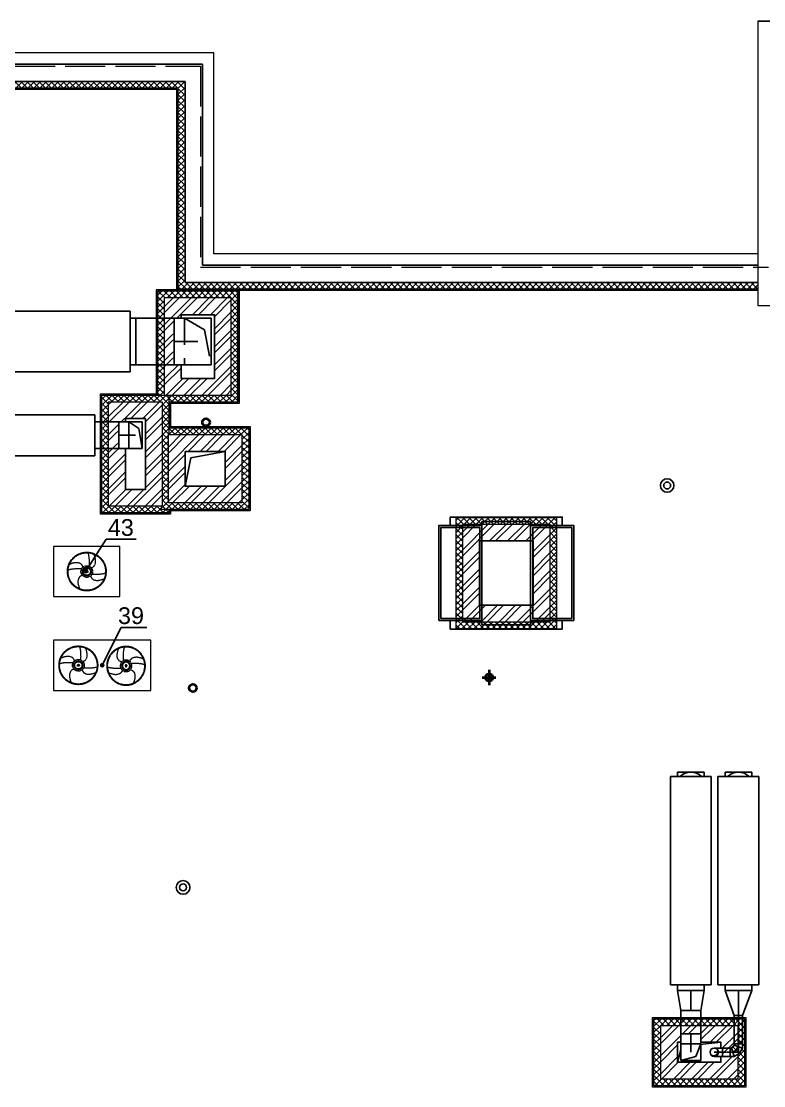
# Model space of a CAD drawing. Header units: millimetres. Extents: x -222892 to 671268, y 0 to 135099.
# Drawn here: x 614648 to 625730, y 115641 to 131531 of the extents above; entities that cross this region are included whole.
import ezdxf
from ezdxf import colors
from ezdxf.entities.mleader import LeaderData, LeaderLine
from ezdxf.math import Vec2, Vec3

# ---------------------------------------------------------------- set-up
doc = ezdxf.new("R2010")
doc.units = ezdxf.units.MM
for name, pattern in [('ACAD_ISO02W100', [15, 12, -3]), ('CENTER', [2, 1.25, -0.25, 0.25, -0.25]), ('CENTER2', [28.575000000000003, 19.05, -3.175, 3.175, -3.175]), ('HIDDEN', [6, 4, -2])]:
    doc.linetypes.add(name, pattern=pattern)
for name, color, linetype, lineweight in [('_ВК-К1', 14, 'Continuous', 40), ('АР_Навесной фасад', 190, 'Continuous', 5), ('АР_Перегородки кирпич', 244, 'Continuous', 5), ('АР_Перегородки_кирпич_Штрих', 244, 'Continuous', 5), ('АР_Утеплитель', 154, 'Continuous', 5), ('АР_Штрих утеплитель', 24, 'Continuous', 5), ('КР_Тонкая', 250, 'Continuous', 5), ('М_0_В35', 142, 'Continuous', 25), ('М_фреонопроводы', 251, 'CENTER', 5), ('М_Холод', 161, 'Continuous', 5), ('пунктир', 251, 'Continuous', 5)]:
    doc.layers.add(name, color=color, linetype=linetype, lineweight=lineweight)
for name, color, linetype in [('Aks_скрытые_линии', 7, 'HIDDEN'), ('Aks_Схема', 3, 'Continuous'), ('АР_Парапет', 142, 'Continuous'), ('Аэратор', 20, 'Continuous'), ('М_0_ВД1', 1, 'Continuous'), ('М_ОВ-ЭОМ', 140, 'Continuous'), ('ПРОЕМЫ ОВ', 173, 'Continuous')]:
    doc.layers.add(name, color=color, linetype=linetype)
doc.styles.get("Standard").update_dxf_attribs({"font": 'arial.ttf'})
pattern_1 = [(45, (0, 0), (-134.7038418160373, 134.7038418160373), []), (45, (89.80260000000001, 0), (-134.7038418160373, 134.7038418160373), [])]
pattern_2 = [(45, (0, 0), (-44.90128060534577, 44.90128060534577), []), (135, (0, 0), (-44.90128060534577, -44.90128060534576), [])]

# ---------------------------------------------------------------- blocks, each defined once
blk = doc.blocks.new('*U4725')
at = {"linetype": 'ByBlock'}
for p, q in [((-15.5535269721835, -4.55), (-15.5535269721835, 4.55)), ((-15.5535269721835, 4.55), (15.55207691330563, 4.55)), ((15.55207691330563, 4.55), (15.55207691330563, -4.55)), ((15.55207691330563, -4.55), (-15.5535269721835, -4.55))]:
    blk.add_line(p, q, dxfattribs=at)
blk = doc.blocks.new('Aks_es_drop_rect_700_400_100_50_50_wipe')
at = {"color": 0, "linetype": 'ByBlock', "lineweight": -2}
blk.add_wipeout([(-3.5, 2), (3.5, 2), (3.5, -3.5), (-3.5, -3.5)], dxfattribs=at)
blk = doc.blocks.new('Aks_es_drop_rect_700_400_100_50_50')
at = {"color": 0, "linetype": 'ByBlock', "lineweight": -2}
blk.add_blockref('Aks_es_drop_rect_700_400_100_50_50_wipe', (0, 0), dxfattribs=at)
for p, q in [((-3.5, 2), (3.5, 2)), ((-3.5, -3.5), (-3.5, 2)), ((3.5, 2), (3.5, -3.5)), ((3.5, -3.5), (-3.5, -3.5))]:
    blk.add_line(p, q, dxfattribs=at)
at = {"layer": 'Aks_скрытые_линии'}
for p, q in [((-1.75, 1), (3.5, 2)), ((-3.5, -2), (-1.75, 1)), ((-3.5, -2), (3.5, -2))]:
    blk.add_line(p, q, dxfattribs=at)
at = {"layer": 'Aks_Схема'}
blk.add_line((0, 0), (0, -3.5), dxfattribs=at)
blk = doc.blocks.new('*U4608')
at = {"linetype": 'ByBlock'}
for p, q in [((-15.55352697218349, -3.05), (-15.55352697218349, 3.05)), ((-15.55352697218349, 3.05), (15.55207691330563, 3.05)), ((15.55207691330563, 3.05), (15.55207691330563, -3.05)), ((15.55207691330563, -3.05), (-15.55352697218349, -3.05))]:
    blk.add_line(p, q, dxfattribs=at)
blk = doc.blocks.new('Aks_rs_rect_400x200_to_300x250_300_wipe')
at = {"color": 0, "linetype": 'ByBlock', "lineweight": -2}
blk.add_wipeout([(-2, 0), (2, 0), (1.5, 3), (-1.5, 3)], dxfattribs=at)
blk = doc.blocks.new('Aks_rs_rect_400x200_to_300x250_300')
at = {"color": 0, "linetype": 'ByBlock', "lineweight": -2}
blk.add_blockref('Aks_rs_rect_400x200_to_300x250_300_wipe', (0, 0), dxfattribs=at)
for p, q in [((-2, 0), (-1.5, 3)), ((-1.5, 3), (1.5, 3)), ((1.5, 3), (2, 0)), ((-2, 0), (2, 0))]:
    blk.add_line(p, q, dxfattribs=at)
at = {"layer": 'Aks_Схема'}
blk.add_line((0, 0), (0, 3), dxfattribs=at)
blk = doc.blocks.new('Aks_es_drop_rect_300_250_100_50_50_wipe')
at = {"color": 0, "linetype": 'ByBlock', "lineweight": -2}
blk.add_wipeout([(-1.5, 1.25), (1.5, 1.25), (1.5, -2.75), (-1.5, -2.75)], dxfattribs=at)
blk = doc.blocks.new('Aks_es_drop_rect_300_250_100_50_50')
at = {"color": 0, "linetype": 'ByBlock', "lineweight": -2}
blk.add_blockref('Aks_es_drop_rect_300_250_100_50_50_wipe', (0, 0), dxfattribs=at)
for p, q in [((-1.5, 1.25), (1.5, 1.25)), ((-1.5, -2.75), (-1.5, 1.25)), ((1.5, 1.25), (1.5, -2.75)), ((1.5, -2.75), (-1.5, -2.75))]:
    blk.add_line(p, q, dxfattribs=at)
at = {"layer": 'Aks_скрытые_линии'}
for p, q in [((-1.5, -1.25), (-0.75, 0.625)), ((-0.75, 0.625), (1.5, 1.25)), ((-1.5, -1.25), (1.5, -1.25))]:
    blk.add_line(p, q, dxfattribs=at)
at = {"layer": 'Aks_Схема'}
blk.add_line((0, 0), (0, -2.75), dxfattribs=at)
blk = doc.blocks.new('Aks_es_drop_rnd_125_125_wipe')
at = {"color": 0, "linetype": 'ByBlock', "lineweight": -2}
blk.add_wipeout([(-0.625, 0), (-0.6215761846051708, 0.06533028954228337), (-0.6113422504586287, 0.12994480676109932), (-0.5944103226844708, 0.19313562148434205), (-0.5709659110266256, 0.25421040192237543), (-0.5412658773652743, 0.3125), (-0.5056356214843422, 0.3673657826827954), (-0.46446551592337126, 0.41820662897428607), (-0.4182066289742863, 0.46446551592337126), (-0.3673657826827956, 0.5056356214843425), (-0.3125, 0.5412658773652743), (-0.2542104019223753, 0.5709659110266254), (-0.19313562148434216, 0.5944103226844706), (-0.12994480676109965, 0.6113422504586286), (-0.06533028954228359, 0.6215761846051708), (-2.220446049250313e-16, 0.625), (0.06533028954228334, 0.6215761846051708), (0.12994480676109932, 0.6113422504586286), (0.19313562148434185, 0.594410322684471), (0.25421040192237476, 0.5709659110266254), (0.3124999999999996, 0.5412658773652743), (0.3673657826827954, 0.5056356214843425), (0.4182066289742862, 0.46446551592337126), (0.4644655159233713, 0.4182066289742865), (0.505635621484342, 0.3673657826827954), (0.5412658773652741, 0.3125), (0.5709659110266256, 0.254210401922375), (0.5944103226844711, 0.19313562148434205), (0.6113422504586286, 0.12994480676109887), (0.621576184605171, 0.06533028954228293), (0.6250000000000001, 0), (0.6250000000000001, -1.25), (-0.625, -1.25)], dxfattribs=at)
blk = doc.blocks.new('Aks_es_drop_rnd_125_125')
at = {"color": 0, "linetype": 'ByBlock', "lineweight": -2}
blk.add_arc((0, 0), 0.625, 0, 180, dxfattribs=at)
blk.add_blockref('Aks_es_drop_rnd_125_125_wipe', (0, 0), dxfattribs=at)
for p, q in [((-0.625, 0), (-0.625, -1.25)), ((0.625, 0), (0.625, -1.25)), ((-0.625, -1.25), (0.625, -1.25))]:
    blk.add_line(p, q, dxfattribs=at)
at = {"color": 200, "linetype": 'CENTER2', "lineweight": -2}
blk.add_line((0, 0), (0, -1.25), dxfattribs=at)
at = {"color": 0, "linetype": 'ByBlock', "lineweight": -2}
blk.add_arc((0, 0), 0.625, 0, 180, dxfattribs=at)
at = {"layer": 'Aks_скрытые_линии'}
for centre, radius, start, end in [((0, 0), 0.625, 180, 0), ((0.1104854345603981, 0.1104854345603981), 0.6442352540027595, 149.0362434679265, 300.9637565320735)]:
    blk.add_arc(centre, radius, start, end, dxfattribs=at)
at = {"layer": 'Aks_Схема'}
blk.add_line((0, 0), (0, -1.25), dxfattribs=at)
blk = doc.blocks.new('Aks_rs_mixed_400x200_to_125_375_wipe')
at = {"color": 0, "linetype": 'ByBlock', "lineweight": -2}
blk.add_wipeout([(-2, 0), (2, 0), (0.625, 3.75), (-0.625, 3.75)], dxfattribs=at)
blk = doc.blocks.new('Aks_rs_mixed_400x200_to_125_375')
at = {"color": 0, "linetype": 'ByBlock', "lineweight": -2}
blk.add_blockref('Aks_rs_mixed_400x200_to_125_375_wipe', (0, 0), dxfattribs=at)
for p, q in [((-2, 0), (-0.625, 3.75)), ((-0.625, 3.75), (0.625, 3.75)), ((0.625, 3.75), (2, 0)), ((-2, 0), (2, 0))]:
    blk.add_line(p, q, dxfattribs=at)
at = {"layer": 'Aks_Схема'}
blk.add_line((0, 0), (0, 3.75), dxfattribs=at)
blk = doc.blocks.new('Aks_es_rnd_125_90_125_wipe')
at = {"color": 0, "linetype": 'ByBlock', "lineweight": -2}
blk.add_wipeout([(0.6250000000000001, -1.2499999999999112), (-0.625, -1.2499999999999112), (-0.6249999999999998, -0.6249999999999554), (-0.14754248593740793, 0.1475424859373975), (0.6249999999999108, 0.625000000000044), (1.249999999999866, 0.6250000000000888), (1.2499999999999554, -0.6249999999999114), (1.0523576462394466, -0.65707293871835), (0.808058261758392, -0.8080582617583347), (0.6570729387184246, -1.0523576462394)], dxfattribs=at)
blk = doc.blocks.new('Aks_es_rnd_125_90_125')
at = {"color": 0, "linetype": 'ByBlock', "lineweight": -2}
blk.add_blockref('Aks_es_rnd_125_90_125_wipe', (0, 0), dxfattribs=at)
for p, q in [((-0.6249999999999998, -0.624999999999955), (-0.1475424859374079, 0.1475424859373982)), ((-0.1475424859374079, 0.1475424859373982), (0.6249999999999107, 0.6250000000000444)), ((0.8080582617583921, -0.8080582617583342), (-0.1475424859374079, 0.1475424859373982)), ((1.052357646239447, -0.6570729387183495), (0.6249999999999107, 0.6250000000000444)), ((0.6249999999999107, 0.6250000000000444), (1.249999999999866, 0.6250000000000893)), ((1.249999999999955, -0.6249999999999107), (1.249999999999866, 0.6250000000000893)), ((0.6570729387184246, -1.0523576462394), (-0.6249999999999998, -0.624999999999955)), ((-0.625, -1.249999999999911), (-0.6249999999999998, -0.624999999999955)), ((0.625, -1.249999999999911), (-0.625, -1.249999999999911)), ((0.625, -1.249999999999911), (0.6570729387184246, -1.0523576462394)), ((0.6570729387184246, -1.0523576462394), (0.8080582617583921, -0.8080582617583342)), ((0.8080582617583921, -0.8080582617583342), (1.052357646239447, -0.6570729387183495)), ((1.052357646239447, -0.6570729387183495), (1.249999999999955, -0.6249999999999107))]:
    blk.add_line(p, q, dxfattribs=at)
at = {"color": 200, "linetype": 'CENTER2', "lineweight": -2}
blk.add_lwpolyline([(0, -1.249999999999911), (0.01603646935921244, -0.8386788231196773), (0.3302578879104921, -0.330257887910468), (0.8386788231196787, -0.01603646935915254), (1.249999999999911, 8.926193117986259e-14)], dxfattribs=at)
at = {"layer": 'Aks_Схема'}
for q in [(1.249999999999911, 8.926193117986259e-14), (0, -1.249999999999911)]:
    blk.add_line((0, 0), q, dxfattribs=at)
blk = doc.blocks.new('Aks_es_drop_rect_400_200_100_50_50_wipe')
at = {"color": 0, "linetype": 'ByBlock', "lineweight": -2}
blk.add_wipeout([(-2, 1), (2, 1), (2, -2.5), (-2, -2.5)], dxfattribs=at)
blk = doc.blocks.new('Aks_es_drop_rect_400_200_100_50_50')
at = {"color": 0, "linetype": 'ByBlock', "lineweight": -2}
blk.add_blockref('Aks_es_drop_rect_400_200_100_50_50_wipe', (0, 0), dxfattribs=at)
for p, q in [((-2, 1), (2, 1)), ((-2, -2.5), (-2, 1)), ((2, 1), (2, -2.5)), ((2, -2.5), (-2, -2.5))]:
    blk.add_line(p, q, dxfattribs=at)
at = {"layer": 'Aks_скрытые_линии'}
for p, q in [((-2, -1), (-1, 0.5)), ((-1, 0.5), (2, 1)), ((-2, -1), (2, -1))]:
    blk.add_line(p, q, dxfattribs=at)
at = {"layer": 'Aks_Схема'}
blk.add_line((0, 0), (0, -2.5), dxfattribs=at)
blk = doc.blocks.new('A$C0d4e4e51')
at = {"layer": 'М_фреонопроводы'}
for centre, radius in [((0, 0), 288.8566844358662), ((0, 0), 280.0460147857403), ((0, 0), 86.98640421516119), ((0, 3.637978807091713e-12), 65.82206057451572), ((0, 3.637978807091713e-12), 63.32245125797893), ((0, 3.637978807091713e-12), 56.71282374609209), ((0, 0), 54.54809857845037), ((0, 0), 14.99765589915607), ((0, 3.637978807091713e-12), 8.998593539488997)]:
    blk.add_circle(centre, radius, dxfattribs=at)
for points in [[(38.81393808877328, 77.84672586773013), (39.43069206242217, 120.3497430797324), (39.47233744623372, 124.4594547744491), (35.66894700675039, 209.123091795238), (35.17107245826628, 213.5192511267633), (31.78933022113051, 237.1253008804342), (27.78976368147414, 255.6517357684061), (20.06445512908977, 275.2600530449563), (15.84786306304159, 279.5972382440705)], [(63.54760664294008, 59.40260184484941), (65.73832356143976, 58.00498084995343), (68.34381133969873, 57.87383059890271), (74.83213327103294, 59.95696780453363), (98.28155533538666, 72.37771393170624), (102.4814754161052, 75.86668588565226), (121.3887601780589, 101.6294875521926), (128.0909414612688, 120.3129603113375), (132.1284807362827, 151.4181425748029), (125.5335555436322, 204.1606599614897), (112.3440243985387, 253.1503100278678), (112.0503138446948, 256.6524840415077), (112.0560640089097, 256.665654856246)], [(-77.82987675641198, 38.83033988487296), (-132.6866261559189, 39.51315608773075), (-179.6618912399863, 38.15869686541919), (-250.1639833884547, 28.83113718986715), (-273.735531223414, 21.14097486649553), (-279.0702124371892, 17.69482380398767), (-279.5427027341793, 16.78236411924809)], [(-59.40322799712885, 63.54702323626043), (-57.95132772275247, 65.92323795983248), (-57.81069860747084, 68.12168681551339), (-66.13242229243042, 88.73537166748793), (-89.68721753318096, 114.5516164181754), (-113.1485436978401, 125.9900323876027), (-136.6817204181571, 131.155181952734), (-160.1875698759104, 132.1402363777997), (-183.6778367552906, 129.6615824114306), (-206.8629539503017, 124.8615624744525), (-230.6765725885052, 117.9500065310131), (-249.9349933031481, 112.4497500339094), (-250.1639833884547, 125.8719659518611), (-250.3874668942881, 125.6004135641269)], [(-65.60806570155546, -57.1158142127133), (-85.7318453581538, -64.55684122126695), (-89.76284992770525, -66.70990112627624), (-109.2171977745602, -82.74032893414551), (-113.2483344665379, -87.83830825575205), (-131.6896096614655, -142.0107320795069), (-131.9470465349732, -146.0117300520578), (-117.9075176594779, -230.8108275714912), (-113.1745423458051, -246.46223046249), (-112.6694436229882, -251.8082155990414), (-113.1850353375776, -254.7440878514062), (-113.708465914533, -255.922166247361)], [(59.11560495081358, -63.81070736391848), (57.95153387717437, -65.92304112415877), (57.81194275961025, -67.83217758488536), (64.31694757047808, -85.24637534668364), (74.71775531442836, -101.1676535591214), (78.7454179043998, -105.516544056205), (98.20900750067085, -119.6778879330232), (102.3855371720274, -121.7435801907632), (121.3159107790561, -128.3445471898413), (125.3248903668718, -129.266920987), (144.7414908983046, -131.8779404638008), (149.0356453520362, -132.069310525294), (168.2951715114759, -131.8483241215872), (172.3876948588877, -131.4734702054047), (191.8369328343542, -128.232706872237), (213.4106816254789, -123.1248564562156), (235.4127962280763, -116.4471487484661), (239.3971075395821, -115.1846321040757), (252.9740532205906, -112.5108137534517), (257.9890519533074, -108.9376861770543)], [(78.29462670424255, -37.90232113634193), (78.75280149595346, -38.45243077696796), (81.9342638203525, -38.88761753211293), (98.28155533532845, -38.88761753211293), (102.2703480111668, -39.11849815771711), (121.3069393527112, -39.44199996194584), (125.3212771530962, -39.47957649205273), (144.8442776836455, -39.47957649205273), (148.843652590178, -39.47957649205273), (168.3361992100254, -38.76028489688179), (172.3399801654741, -38.76028489688179), (191.7170467665419, -37.308851076672), (195.9839557032101, -36.95291361593627), (213.4016683715163, -35.1848435177053), (217.4017371113878, -34.82572348172835), (235.3934991882415, -31.9824380530481), (239.4466719495831, -31.27066237922918), (257.9657091209083, -26.55387223586877), (261.9935612624977, -25.53252835354942), (275.0905243118759, -20.15364528933424), (278.1652131528826, -17.69482162112763), (279.5329044557875, -16.94478456313664)]]:
    blk.add_spline(points, degree=3, dxfattribs=at)
blk = doc.blocks.new('_None')
blk = doc.blocks.new('A$C608f0813')
at = {"layer": 'М_0_ВД1', "color": 7}
for points in [[(677.5000017454149, 574.9999988851778), (677.5000017454149, 677.4999988881755), (-677.4999982545851, 677.4999988881755), (-677.4999982545851, 574.9999988851778)], [(-677.4999982545851, -575.0000011148222), (-677.4999982545851, -677.5000011118245), (677.5000017454149, -677.5000011118245), (677.5000017454149, -575.0000011148222)]]:
    blk.add_lwpolyline(points, dxfattribs=at)
at = {"layer": 'М_0_ВД1'}
for points in [[(-817.4999982525478, -575.0000011148222), (-293.961465045053, -575.0000011148222), (-293.961465045053, 574.9999988851778), (-817.4999982525478, 574.9999988851778)], [(-293.9614650491276, 624.9999988851778), (293.9614685358829, 624.9999988851778), (293.9614685358829, -625.0000011148222), (-293.9614650491276, -625.0000011148222)], [(817.5000017433777, -575.0000011148222), (293.9614685358829, -575.0000011148222), (293.9614685358829, 574.9999988851778), (817.5000017433777, 574.9999988851778)]]:
    blk.add_lwpolyline(points, close=True, dxfattribs=at)
at = {"layer": 'М_0_ВД1', "color": 251}
for points in [[(-792.4999982525478, -550.0000011148222), (-318.961465045053, -550.0000011148222), (-318.961465045053, 549.9999988851778), (-792.4999982525478, 549.9999988851778)], [(792.5000017433777, -550.0000011148222), (318.9614685358829, -550.0000011148222), (318.9614685358829, 549.9999988851778), (792.5000017433777, 549.9999988851778)]]:
    blk.add_lwpolyline(points, close=True, dxfattribs=at)

msp = doc.modelspace()

# ---------------------------------------------------------------- hatches: boundary and pattern name
at = {"layer": 'АР_Перегородки_кирпич_Штрих', "ltscale": 500}
h = msp.add_hatch(dxfattribs=at)
h.set_pattern_fill('ANSI32', color=256, scale=20)
h.set_pattern_definition(pattern_1)
h.paths.add_polyline_path([(617032.3549324155, 126200.4881354429), (617532.3549324155, 126200.4881354429), (617532.3549324155, 127150.4881354429), (617032.3549324155, 127150.4881354429)], flags=16)
h.paths.add_polyline_path([(616782.3549324155, 125950.4881354429), (617782.3549324155, 125950.4881354429), (617782.3549324155, 127400.4881354429), (616782.3549324155, 127400.4881354429)])
h.paths.add_polyline_path([(616502.3499963749, 124540.6824583524), (616202.3499963749, 124540.6824583524), (616202.3499963749, 125600.6824583524), (616502.3499963749, 125600.6824583524)], flags=16)
h.paths.add_polyline_path([(616752.3499963749, 124290.6824583524), (615952.3499963749, 124290.6824583524), (615952.3499963749, 125850.6824583524), (616752.3499963749, 125850.6824583524)])
h.paths.add_polyline_path([(616843.3590148988, 125360.6824583525), (617942.3499963745, 125360.6824583525), (617942.3499963745, 124340.6824583526), (616843.3590148988, 124340.6824583526)])
h.paths.add_polyline_path([(617093.3590148988, 125110.6824583525), (617692.3499963745, 125110.6824583525), (617692.3499963745, 124590.6824583526), (617093.3590148988, 124590.6824583526)], flags=16)
h = msp.add_hatch(dxfattribs=at)
h.set_pattern_fill('ANSI32', color=256, scale=20)
h.set_pattern_definition(pattern_1)
h.paths.add_polyline_path([(621488.1560649013, 123773.0000000002), (622287.1560649013, 123773.0000000002), (622287.1560649013, 122812.5000000002), (621488.1560649013, 122812.5000000002)], flags=16)
h.paths.add_polyline_path([(621238.1560649013, 124023.0000000002), (622537.1560649013, 124023.0000000002), (622537.1560649013, 122562.5000000002), (621238.1560649013, 122562.5000000002)])
h = msp.add_hatch(dxfattribs=at)
h.set_pattern_fill('ANSI32', color=256, scale=20)
h.set_pattern_definition(pattern_1)
h.paths.add_polyline_path([(624192.1261466318, 116540.6696154164), (625342.1261466318, 116540.6696154164), (625342.1261466318, 115740.6696154164), (624192.1261466318, 115740.6696154164)])
h.paths.add_polyline_path([(624442.1261466318, 116290.6696154164), (625092.1261466318, 116290.6696154164), (625092.1261466318, 115990.6696154164), (624442.1261466318, 115990.6696154164)], flags=16)
at = {"layer": 'АР_Утеплитель', "ltscale": 500}
h = msp.add_hatch(dxfattribs=at)
h.set_pattern_fill('ANSI37', color=256, scale=20)
h.set_pattern_definition(pattern_2)
h.paths.add_polyline_path([(617882.3549324155, 127500.4881354429), (617063.6052688619, 127500.4881354429), (617063.6052688619, 127400.4881354429), (617782.3549324155, 127400.4881354429), (617782.3549324155, 125950.4881354429), (617063.6052688619, 125950.4881354429), (617063.6052688619, 125850.4881354429), (617882.3549324155, 125850.4881354429)])
h.paths.add_polyline_path([(616782.3549324155, 127400.4881354429), (617063.6052688619, 127400.4881354429), (617063.6052688619, 127500.4881354429), (616682.3549324155, 127500.4881354429), (616682.3549324155, 125950.6824583524), (616782.3549324155, 125950.6824583524)])
h.paths.add_polyline_path([(616852.3499963749, 125950.4881354429), (616782.3549324155, 125950.4881354429), (615852.3499963749, 125950.6824583524), (615852.3499963749, 124600.6824583524), (615952.3499963749, 124600.6824583524), (615952.3499963749, 125850.6824583524), (616752.3499963749, 125850.6824583524), (616752.3499963749, 124600.6824583524), (616843.3590148988, 124600.6824583524), (616843.3590148988, 125360.6824583525), (616852.3499963749, 125360.6824583525)])
h.paths.add_polyline_path([(617063.6052688619, 125950.4881354429), (616852.3499963749, 125950.4881354429), (616852.3499963749, 125850.4881354429), (617063.6052688619, 125850.4881354429)])
h.paths.add_polyline_path([(616852.3499963749, 124240.6824583526), (616743.3590148988, 124240.6824583526), (616743.3590148988, 124290.6824583524), (615952.3499963749, 124290.6824583524), (615952.3499963749, 124600.6824583524), (615852.3499963749, 124600.6824583524), (615852.3499963749, 124190.6824583524), (616852.3499963749, 124190.6824583524)])
h.paths.add_polyline_path([(616843.3590148988, 124600.6824583524), (616752.3499963749, 124600.6824583524), (616752.3499963749, 124290.6824583524), (616743.3590148988, 124290.6824583524), (616743.3590148988, 124240.6824583526), (617063.6052688619, 124240.6824583526), (617063.6052688619, 124340.6824583526), (616843.3590148988, 124340.6824583526)])
h.paths.add_polyline_path([(618042.3499963745, 124600.6824583524), (617942.3499963745, 124600.6824583524), (617942.3499963745, 124340.6824583526), (617063.6052688619, 124340.6824583526), (617063.6052688619, 124240.6824583526), (618042.3499963745, 124240.6824583526)])
h.paths.add_polyline_path([(618042.3499963745, 125460.4915244974), (617942.3499963745, 125360.4098109351), (617942.3499963745, 124600.6824583524), (618042.3499963745, 124600.6824583524)])
h.paths.add_polyline_path([(618042.3499963745, 125460.6824583525), (617063.6052688619, 125460.6824583525), (617063.6052688619, 125360.6824583525), (617942.3499963745, 125360.6824583525)])
h.paths.add_polyline_path([(617063.6052688619, 125460.6824583525), (616852.3499963749, 125460.6824583525), (616852.3499963749, 125360.6824583525), (617063.6052688619, 125360.6824583525)])
h = msp.add_hatch(dxfattribs=at)
h.set_pattern_fill('ANSI37', color=256, scale=20)
h.set_pattern_definition(pattern_2)
h.paths.add_polyline_path([(621238.1560649013, 124023.0000000002), (622537.1560649013, 124023.0000000002), (622537.1560649013, 122562.5000000002), (621238.1560649013, 122562.5000000002)], flags=16)
h.paths.add_polyline_path([(621138.1560649013, 124123.0000000002), (622637.1560649013, 124123.0000000002), (622637.1560649013, 122462.5000000002), (621138.1560649013, 122462.5000000002)])
h = msp.add_hatch(dxfattribs=at)
h.set_pattern_fill('ANSI37', color=256, scale=20)
h.set_pattern_definition(pattern_2)
h.paths.add_polyline_path([(624192.1261466318, 116540.6696154164), (625342.1261466318, 116540.6696154164), (625342.1261466318, 115740.6696154164), (624192.1261466318, 115740.6696154164)], flags=16)
h.paths.add_polyline_path([(624092.1261466318, 116640.6696154164), (625442.1261466318, 116640.6696154164), (625442.1261466318, 115640.6696154164), (624092.1261466318, 115640.6696154164)])
at = {"layer": 'АР_Штрих утеплитель', "ltscale": 500}
h = msp.add_hatch(dxfattribs=at)
h.set_pattern_fill('ANSI37', color=256, scale=20)
h.set_pattern_definition(pattern_2)
h.paths.add_polyline_path([(625642.3499963752, 127630.6824583524), (623063.6052688621, 127630.6824583524), (623063.6052688621, 127530.6824583524), (625642.3499963752, 127530.6824583524)])
edge = h.paths.add_edge_path()
edge.add_line((623063.6052688621, 127630.6824583524), (617092.3499963747, 127630.6824583525))
edge.add_line((617092.3499963747, 127630.6824583525), (617092.3499963748, 130631.1380299823))
edge.add_line((617092.3499963749, 130631.1380299823), (608032.3499963749, 130630.6824583525))
edge.add_line((608032.3499963749, 130630.6824583525), (608032.3499963749, 127122.7369796679))
edge.add_line((608032.3499963749, 127122.7369796679), (607541.3974972754, 127122.7369796679))
edge.add_arc((608841.0206282367, 116876.8313636951), 10328.00087983884, 97.22897371527748, 132.4844128153411)
edge.add_arc((606823.4037051329, 119160.6824583515), 7281.276563062834, 132.9138654462874, 150.3769831410849)
edge.add_arc((606823.4037051338, 119160.6824583511), 7281.276563063785, 150.3769831410856, 179.9999999999889)
edge.add_line((599542.1271420699, 119160.6824583525), (599542.12714207, 118630.6824583648))
edge.add_line((599542.1271420701, 118630.6824583648), (596032.3499963746, 118630.6824583648))
edge.add_line((596032.3499963745, 118630.6824583648), (596032.3499963745, 106570.6824583523))
edge.add_line((596032.3499963745, 106570.6824583523), (601972.2288270028, 106570.6824583522))
edge.add_line((601972.2288270027, 106570.6824583522), (601972.2288270026, 82275.68245835447))
edge.add_line((601972.2288270027, 82275.68245835447), (608482.4174433206, 82275.68244763688))
edge.add_line((608482.4174433206, 82275.68244763688), (608482.4174435138, 82375.68244763654))
edge.add_line((608482.4174435136, 82375.68244763654), (602072.2288270026, 82375.68245835447))
edge.add_line((602072.2288270027, 82375.68245835447), (602072.2288270027, 106670.6824583523))
edge.add_line((602072.2288270027, 106670.6824583523), (596132.3499963743, 106670.6824583523))
edge.add_line((596132.3499963742, 106670.6824583523), (596132.3499963745, 118530.6824583648))
edge.add_line((596132.3499963745, 118530.6824583648), (599642.12714207, 118530.6824583648))
edge.add_line((599642.1271420701, 118530.6824583648), (599643.6052673388, 119295.6824583508))
edge.add_arc((606820.6534321869, 119161.8791517242), 7178.295318904981, 150.1859382412759, 178.9319457575193, ccw=False)
edge.add_arc((606823.403705134, 119160.6824583507), 7181.276563064186, 133.0783930265534, 150.1885639364678, ccw=False)
edge.add_arc((608840.4861857484, 116878.6115553474), 10226.16664863278, 97.26253171683669, 132.6002756336445, ccw=False)
edge.add_line((607547.7357453064, 127022.7369796679), (608132.3499963749, 127022.7369796679))
edge.add_line((608132.3499963749, 127022.7369796679), (608132.3499963749, 130530.6824583525))
edge.add_line((608132.3499963749, 130530.6824583525), (616992.3499963749, 130530.6824583525))
edge.add_line((616992.3499963749, 130530.6824583525), (616992.3499963749, 127630.6824583525))
edge.add_line((616992.3499963747, 127630.6824583525), (616992.3499963748, 127530.6824583524))
edge.add_line((616992.3499963749, 127530.6824583524), (623063.6052688623, 127530.6824583524))
edge.add_line((623063.6052688621, 127530.6824583524), (623063.605268862, 127630.6824583524))
at = {"layer": 'М_ОВ-ЭОМ', "linetype": 'ByBlock'}
h = msp.add_hatch(color=256, dxfattribs=at)
h.dxf.hatch_style = 1
h.paths.add_polyline_path([(615647.2952090071, 123323.2829818492, 1), (615577.2952090071, 123323.2829818492, 1)])
h = msp.add_hatch(color=256, dxfattribs=at)
h.dxf.hatch_style = 1
h.paths.add_polyline_path([(615891.122486311, 121917.4747045803, 1), (615821.122486311, 121917.4747045803, 1)])

# ---------------------------------------------------------------- linework, layer by layer
at = {"layer": '_ВК-К1', "ltscale": 100}
for p, q in [((621529.1100073762, 121734.3976134413), (621733.0246754754, 121734.3976134413)), ((621631.0673414259, 121846.8848018154), (621631.0673414259, 121621.9104250671))]:
    msp.add_line(p, q, dxfattribs=at)
msp.add_circle((617405.7313819355, 125544.4580958441), 55, dxfattribs=at)
at = {"layer": '_ВК-К1', "ltscale": 500}
for centre in [(621631.0673414259, 121734.3976134413), (617210.3532370026, 121577.8667515814)]:
    msp.add_circle(centre, 55, dxfattribs=at)
at = {"layer": 'АР_Навесной фасад', "ltscale": 100}
for p, q in [((633982.8978472725, 131530.6824583526), (625642.3499963752, 131530.6824583526)), ((625642.3499963752, 131530.6824583526), (625642.3499963752, 127289.6373332103)), ((617522.3499963747, 131060.6824583525), (607602.3499963752, 131060.6824583525)), ((617522.3499963747, 128060.6824583524), (617522.3499963747, 131060.6824583525)), ((625653.6052688623, 128060.6824583524), (617522.3499963747, 128060.6824583524)), ((625642.3499963752, 127289.6373332103), (633982.8978472725, 127289.6373332103))]:
    msp.add_line(p, q, dxfattribs=at)
msp.add_lwpolyline([(625643.6052688623, 131530.6824583529), (633983.6052688623, 131530.6824583529)], dxfattribs=at)
at = {"layer": 'АР_Парапет', "ltscale": 500}
for p, q in [((617352.3499963747, 130890.6824583525), (607772.3499963749, 130890.6824583525)), ((617352.3499963747, 127890.6824583524), (617352.3499963747, 130890.6824583525)), ((617092.3499963749, 130630.6824583525), (608032.3499963749, 130630.6824583525)), ((617092.3499963747, 127630.6824583524), (617092.3499963749, 130630.6824583525)), ((625642.3499963752, 127890.6824583524), (617352.3499963747, 127890.6824583524)), ((625642.3499963752, 127630.6824583524), (617092.3499963747, 127630.6824583524))]:
    msp.add_line(p, q, dxfattribs=at)
at = {"layer": 'АР_Перегородки кирпич', "linetype": 'Continuous', "ltscale": 100}
for points in [[(616782.3549324155, 125950.4881354429), (617782.3549324155, 125950.4881354429), (617782.3549324155, 127400.4881354429), (616782.3549324155, 127400.4881354429)], [(616752.3499963749, 124290.6824583524), (615952.3499963749, 124290.6824583524), (615952.3499963749, 125850.6824583524), (616752.3499963749, 125850.6824583524)], [(616843.3590148988, 125360.6824583525), (617942.3499963745, 125360.6824583525), (617942.3499963745, 124340.6824583526), (616843.3590148988, 124340.6824583526)], [(621238.1560649013, 124023.0000000002), (622537.1560649013, 124023.0000000002), (622537.1560649013, 122562.5000000002), (621238.1560649013, 122562.5000000002)], [(624192.1261466318, 116540.6696154164), (625342.1261466318, 116540.6696154164), (625342.1261466318, 115740.6696154164), (624192.1261466318, 115740.6696154164)]]:
    msp.add_lwpolyline(points, close=True, dxfattribs=at)
at = {"layer": 'АР_Утеплитель', "ltscale": 500}
for points in [[(616872.3499963749, 125830.4881354429), (617902.3549324155, 125830.4881354429), (617902.3549324155, 127520.4881354429), (616662.3549324155, 127520.4881354429), (616662.3549324155, 125950.6824583524)], [(616852.3499963749, 125850.4881354429), (617882.3549324155, 125850.4881354429), (617882.3549324155, 127500.4881354429), (616682.3549324155, 127500.4881354429), (616682.3549324155, 125950.6824583524)], [(616872.3499963749, 124240.6824583526), (616872.3499963749, 124170.6824583524), (615832.3499963749, 124170.6824583524), (615832.3499963749, 125970.6824583524), (616662.3549324155, 125970.6824583524)], [(616852.3499963749, 124240.6824583526), (616852.3499963749, 124190.6824583524), (615852.3499963749, 124190.6824583524), (615852.3499963749, 125950.6824583524), (616852.3499963749, 125950.6824583524), (616852.3499963749, 125360.6824583525)], [(616682.3549324155, 125850.6824583524), (616682.3549324155, 125850.4881354429), (616752.3499963749, 125850.4881354429)], [(616872.3499963749, 125850.4881354429), (616872.3499963749, 125480.6824583525)], [(616873.6052688656, 125830.4881354429), (616873.6052688656, 125480.6824583525)], [(616852.3499963749, 125460.6824583525), (618042.3499963745, 125460.6824583525), (618042.3499963745, 124240.6824583526), (616743.3590148988, 124240.6824583526), (616743.3590148988, 124290.6824583524)], [(616852.3499963749, 125480.6824583525), (618062.3499963745, 125480.6824583525), (618062.3499963745, 124220.6824583526), (616872.3499963749, 124220.6824583526)], [(616873.6052688656, 125480.6824583525), (618063.6052688654, 125480.6824583525), (618063.6052688654, 124220.6824583526), (616873.6052688656, 124220.6824583526), (616873.6052688656, 124220.6824583526)]]:
    msp.add_lwpolyline(points, dxfattribs=at)
for points in [[(621138.1560649013, 124123.0000000002), (622637.1560649013, 124123.0000000002), (622637.1560649013, 122462.5000000002), (621138.1560649013, 122462.5000000002)], [(624072.1261466318, 116660.6696154164), (625462.1261466318, 116660.6696154164), (625462.1261466318, 115620.6696154164), (624072.1261466318, 115620.6696154164)], [(624092.1261466318, 116640.6696154164), (625442.1261466318, 116640.6696154164), (625442.1261466318, 115640.6696154164), (624092.1261466318, 115640.6696154164)]]:
    msp.add_lwpolyline(points, close=True, dxfattribs=at)
at = {"layer": 'АР_Штрих утеплитель', "ltscale": 500}
for p, q in [((616992.3499963749, 130530.6824583525), (608132.3499963749, 130530.6824583525)), ((616972.3499963749, 130510.6824583525), (608152.3499963749, 130510.6824583525)), ((616972.3499963747, 127510.6824583524), (616972.3499963749, 130510.6824583525)), ((616992.3499963747, 127530.6824583524), (616992.3499963749, 130530.6824583525)), ((625642.3499963752, 127510.6824583524), (616972.3499963747, 127510.6824583524)), ((625642.3499963752, 127530.6824583524), (616992.3499963747, 127530.6824583524))]:
    msp.add_line(p, q, dxfattribs=at)
at = {"layer": 'Аэратор'}
for centre, radius in [((624288.4728321545, 124600.6824583524), 101.5999999999767), ((624288.4728321545, 124600.6824583524), 51.59999999997672), ((617063.6052688619, 118600.6824583525), 101.5999999999767), ((617063.6052688619, 118600.6824583524), 51.59999999997672)]:
    msp.add_circle(centre, radius, dxfattribs=at)
at = {"layer": 'М_0_В35', "linetype": 'Continuous'}
for p, q in [((616275.0029785119, 127100.4881354433), (616275.0029785119, 126750.4881354433)), ((616275.0029785119, 127100.4881354433), (616359.2966448991, 127100.4881354433)), ((616359.2966448991, 127100.4881354433), (616359.2966448991, 126750.4881354433)), ((616359.2966448991, 127100.4881354433), (616359.2966448991, 126750.4881354433)), ((616359.2966448991, 127100.4881354433), (616932.3549324155, 127100.4881354432)), ((616932.3549324155, 127100.4881354432), (616932.3549324155, 126750.4881354432)), ((616275.0029785119, 126400.4881354433), (616275.0029785119, 126750.4881354433)), ((616359.2966448991, 126400.4881354433), (616359.2966448991, 126750.4881354433)), ((616359.2966448991, 126400.4881354433), (616359.2966448991, 126750.4881354433)), ((616932.3549324155, 126400.4881354432), (616932.3549324155, 126750.4881354432)), ((616275.0029785119, 126400.4881354433), (616359.2966448991, 126400.4881354433)), ((616359.2966448991, 126400.4881354433), (616932.3549324155, 126400.4881354432)), ((615747.9717057352, 125550.6824583527), (615747.9717057352, 125350.6824583527)), ((615747.9717057352, 125550.6824583527), (615832.2653721224, 125550.6824583527)), ((615832.2653721224, 125550.6824583527), (615832.2653721224, 125350.6824583527)), ((615832.2653721224, 125550.6824583527), (615832.2653721224, 125350.6824583527)), ((615832.2653721224, 125550.6824583527), (616102.3499963749, 125550.6824583527)), ((616102.3499963749, 125550.6824583527), (616102.3499963749, 125350.6824583527)), ((615747.9717057352, 125150.6824583527), (615747.9717057352, 125350.6824583527)), ((615832.2653721224, 125150.6824583527), (615832.2653721224, 125350.6824583527)), ((615832.2653721224, 125150.6824583527), (615832.2653721224, 125350.6824583527)), ((616102.3499963749, 125150.6824583527), (616102.3499963749, 125350.6824583527)), ((615747.9717057352, 125150.6824583527), (615832.2653721224, 125150.6824583527)), ((615832.2653721224, 125150.6824583527), (616102.3499963749, 125150.6824583527)), ((624442.1261466318, 120322.4011115156), (624642.1261466318, 120322.4011115156)), ((624442.1261466318, 120322.4011115156), (624442.126146632, 120258.0215693202)), ((624842.1261466318, 120322.4011115156), (624642.1261466318, 120322.4011115156)), ((624842.1261466318, 120322.4011115156), (624842.126146632, 120258.0215693202)), ((625152.1261466318, 120322.4011115156), (625352.1261466318, 120322.4011115156)), ((625152.1261466318, 120322.4011115156), (625152.126146632, 120258.0215693201)), ((625552.1261466318, 120322.4011115156), (625352.1261466318, 120322.4011115156)), ((625552.1261466318, 120322.4011115156), (625552.126146632, 120258.0215693201)), ((624442.126146632, 120258.0215693202), (624642.126146632, 120258.0215693202)), ((624842.126146632, 120258.0215693202), (624642.126146632, 120258.0215693202)), ((625152.126146632, 120258.0215693201), (625352.126146632, 120258.0215693201)), ((625552.126146632, 120258.0215693201), (625352.126146632, 120258.0215693201)), ((624442.1261466318, 117148.0215693202), (624642.1261466318, 117148.0215693202)), ((624442.1261466318, 117148.0215693202), (624442.1261466318, 117063.727902933)), ((624842.1261466318, 117148.0215693202), (624642.1261466318, 117148.0215693202)), ((624842.1261466318, 117148.0215693202), (624842.1261466318, 117063.727902933)), ((625152.1261466318, 117148.0215693201), (625352.1261466318, 117148.0215693201)), ((625152.1261466318, 117148.0215693201), (625152.1261466318, 117063.727902933)), ((625552.1261466318, 117148.0215693201), (625352.1261466318, 117148.0215693201)), ((625552.1261466318, 117148.0215693201), (625552.1261466318, 117063.727902933)), ((624442.1261466318, 117063.727902933), (624642.1261466318, 117063.727902933)), ((624842.1261466318, 117063.727902933), (624642.1261466318, 117063.727902933)), ((625152.1261466318, 117063.727902933), (625352.1261466318, 117063.727902933)), ((625552.1261466318, 117063.727902933), (625352.1261466318, 117063.727902933)), ((624492.1261466318, 116763.727902933), (624642.1261466318, 116763.727902933)), ((624492.1261466318, 116763.727902933), (624492.1261466318, 116415.6696154166)), ((624792.1261466318, 116763.727902933), (624642.1261466318, 116763.727902933)), ((624792.1261466318, 116763.727902933), (624792.1261466318, 116415.6696154166)), ((625289.6261466318, 116688.727902933), (625352.1261466318, 116688.727902933)), ((625289.6261466318, 116688.727902933), (625289.6261466318, 116265.6696154166)), ((625414.6261466318, 116688.727902933), (625352.1261466318, 116688.727902933)), ((625414.6261466318, 116688.727902933), (625414.6261466318, 116265.6696154166)), ((624492.1261466318, 116415.6696154166), (624642.1261466318, 116415.6696154166)), ((624792.1261466318, 116415.6696154166), (624642.1261466318, 116415.6696154166)), ((625227.1261466318, 116203.1696154166), (625117.1261466318, 116203.1696154166)), ((625117.1261466318, 116203.1696154166), (625117.1261466318, 116140.6696154166)), ((625227.1261466318, 116203.1696154166), (625227.1261466318, 116140.6696154166)), ((625289.6261466318, 116265.6696154166), (625352.1261466318, 116265.6696154166)), ((625414.6261466318, 116265.6696154166), (625352.1261466318, 116265.6696154166)), ((625117.1261466318, 116078.1696154166), (625117.1261466318, 116140.6696154166)), ((625227.1261466318, 116078.1696154166), (625117.1261466318, 116078.1696154166)), ((625227.1261466318, 116078.1696154166), (625227.1261466318, 116140.6696154166))]:
    msp.add_line(p, q, dxfattribs=at)
at = {"layer": 'М_0_В35', "color": 200, "linetype": 'CENTER2'}
for p, q in [((625352.1261466318, 116688.727902933), (625352.1261466318, 116265.6696154166)), ((625227.1261466318, 116140.6696154166), (625117.1261466318, 116140.6696154166))]:
    msp.add_line(p, q, dxfattribs=at)
at = {"layer": 'М_0_В35'}
for centre in [(624642.1261466318, 120097.5550310024), (625352.1261466318, 120097.5550310024)]:
    msp.add_arc(centre, 224.8460805132082, 45.53453798782693, 134.4654620121731, dxfattribs=at)
at = {"layer": 'М_Холод', "ltscale": 2}
for points, elevation in [([(616121.122486311, 123691.3263070606), (615131.122486311, 123691.3263070606), (615131.122486311, 122941.3263070606), (616121.122486311, 122941.3263070606)], -0.06637479309574701), ([(616581.122486311, 122291.3263070606), (615131.122486311, 122291.3263070606), (615131.122486311, 121541.3263070606), (616581.122486311, 121541.3263070606)], -0.0331873965478735)]:
    msp.add_lwpolyline(points, close=True, dxfattribs=dict(at, elevation=elevation))
at = {"layer": 'ПРОЕМЫ ОВ', "ltscale": 500}
for points in [[(617032.3549324155, 126200.4881354429), (617532.3549324155, 126200.4881354429), (617532.3549324155, 127150.4881354429), (617032.3549324155, 127150.4881354429)], [(616502.3499963749, 124540.6824583524), (616202.3499963749, 124540.6824583524), (616202.3499963749, 125600.6824583524), (616502.3499963749, 125600.6824583524)], [(617093.3590148988, 125110.6824583525), (617692.3499963745, 125110.6824583525), (617692.3499963745, 124590.6824583526), (617093.3590148988, 124590.6824583526)], [(621488.1560649013, 123773.0000000002), (622287.1560649013, 123773.0000000002), (622287.1560649013, 122812.5000000002), (621488.1560649013, 122812.5000000002)], [(624442.1261466318, 116290.6696154164), (625092.1261466318, 116290.6696154164), (625092.1261466318, 115990.6696154164), (624442.1261466318, 115990.6696154164)]]:
    msp.add_lwpolyline(points, close=True, dxfattribs=at)
for points in [[(617092.3499963747, 124590.6824583524), (617179.4270892625, 125016.0334144915), (617692.3499963747, 125110.6824583524)], [(624442.1261466318, 115990.6696154163), (624507.6560649013, 116225.4999999999), (625092.1261466318, 116290.6696154163)]]:
    msp.add_lwpolyline(points, dxfattribs=at)
at = {"layer": 'пунктир', "linetype": 'ACAD_ISO02W100', "ltscale": 50}
for p, q in [((607802.3499963749, 130860.6824583526), (617322.3499963749, 130860.6824583527)), ((617322.3499963749, 130860.6824583527), (617322.3499963749, 127860.6824583525)), ((617322.3499963749, 127860.6824583525), (625802.3499963752, 127860.6824583524))]:
    msp.add_line(p, q, dxfattribs=at)

# ---------------------------------------------------------------- block references
at = {"layer": 'М_0_В35', "linetype": 'ByBlock', "xscale": 100, "yscale": 100, "zscale": 100}
for name, p, rotation in [('*U4725', (614720.0029785119, 126750.4881354434), 179.999999999996), ('*U4608', (614192.9717057352, 125350.6824583528), 179.999999999996), ('*U4608', (624642.1261466318, 118703.0215693202), 89.99999999999596), ('*U4608', (625352.126146632, 118703.0215693201), 89.99999999999596)]:
    msp.add_blockref(name, p, dxfattribs=dict(at, rotation=rotation))
at = {"layer": 'М_0_ВД1', "xscale": 1.234188990825688, "yscale": 1.234188990825688, "zscale": 1.234188990825688}
msp.add_blockref('A$C608f0813', (621887.6560627494, 123292.750001376), dxfattribs=at)
at = {"layer": 'М_Холод', "ltscale": 2}
for p in [(615626.122486311, 123316.3263070606, -0.06637479309574701), (615500.1095118257, 121916.3263070606, -0.0331873965478735)]:
    msp.add_blockref('A$C0d4e4e51', p, dxfattribs=at)
at = {"layer": 'М_Холод', "ltscale": 2, "xscale": -1}
msp.add_blockref('A$C0d4e4e51', (616212.1354607963, 121908.6945108141, -0.0331873965478735), dxfattribs=at)

# ---------------------------------------------------------------- leaders
at = {"layer": 'КР_Тонкая', "linetype": 'ByBlock'}
ml = msp.add_multileader_mtext('Standard', dxfattribs=at)
ml.set_content('43', color=256)
ml.set_leader_properties()
ml.set_arrow_properties(name='NONE')
ml.build(insert=Vec2(0, 0))
ml.multileader.update_dxf_attribs({"text_left_attachment_type": 6, "text_right_attachment_type": 6, "dogleg_length": 0.36, "arrow_head_size": 0.162})
ctx = ml.context
ctx.base_point, ctx.char_height, ctx.arrow_head_size, ctx.landing_gap_size, ctx.plane_origin = Vec3(615983.0371636075, 123799.2512521645, -0.02966123566466194), 250, 0.162, 0.081, Vec3(624884.4885405062, 130986.0731668199, -0.02966123566466194)
ctx.left_attachment, ctx.right_attachment, ctx.text_align_type = 6, 6, 1
notes = []
notes.append((ctx, [(0, (1, 1, 0), (615917.4816022383, 123799.2512521645, -0.02966123566466194), (1, 0), 65.55556136932078, [(0, [(615612.2952090071, 123322.1345843295, -0.02966123566466194)], 0, [])])]))
ctx.mtext.insert, ctx.mtext.width, ctx.mtext.defined_height, ctx.mtext.alignment, ctx.mtext.flow_direction = Vec3(616133.9537707018, 124099.2512521645, -0.02966123566466194), 2817.47973754938, 544.2773374749016, 2, 5
ml = msp.add_multileader_mtext('Standard', dxfattribs=at)
ml.set_content('39', color=256)
ml.set_leader_properties()
ml.set_arrow_properties(name='NONE')
ml.build(insert=Vec2(0, 0))
ml.multileader.update_dxf_attribs({"text_left_attachment_type": 6, "text_right_attachment_type": 6, "dogleg_length": 0.36, "arrow_head_size": 0.162})
ctx = ml.context
ctx.base_point, ctx.char_height, ctx.arrow_head_size, ctx.landing_gap_size, ctx.plane_origin = Vec3(616138.5251643546, 122482.6075506292, -0.02966123566466194), 250, 0.162, 0.081, Vec3(625128.3158178101, 129580.264889551, -0.02966123566466194)
ctx.left_attachment, ctx.right_attachment, ctx.text_align_type = 6, 6, 1
notes.append((ctx, [(0, (1, 1, 0), (616138.2011643546, 122482.6075506292, -0.02966123566466194), (1, 0), 0.3239999999999447, [(0, [(615856.122486311, 121916.3263070606, -0.02966123566466194)], 0, [])])]))
ctx.mtext.insert, ctx.mtext.width, ctx.mtext.defined_height, ctx.mtext.alignment, ctx.mtext.flow_direction = Vec3(616285.690066128, 122782.6075506292, -0.02966123566466194), 2817.47973754938, 544.2773374749016, 2, 5
for ctx, leaders in notes:
    for number, flags, end, landing, length, lines in leaders:
        leader = LeaderData()
        leader.index, (leader.has_last_leader_line, leader.has_dogleg_vector, leader.attachment_direction) = number, flags
        leader.last_leader_point, leader.dogleg_vector, leader.dogleg_length = Vec3(end), Vec3(landing), length
        for number, points, colour, breaks in lines:
            line = LeaderLine()
            line.index, line.vertices, line.color, line.breaks = number, Vec3.list(points), colors.encode_raw_color(colour), breaks
            leader.lines.append(line)
        ctx.leaders.append(leader)

# ---------------------------------------------------------------- next in the draw order: block references
at = {"layer": 'М_0_В35', "linetype": 'Continuous', "xscale": 100, "yscale": 100, "zscale": 100}
for name, p, rotation in [('Aks_es_drop_rect_700_400_100_50_50', (617282.3549324155, 126750.4881354432), 269.9999999999977), ('Aks_es_drop_rect_400_200_100_50_50', (616352.3499963749, 125350.6824583527), 269.9999999999978), ('Aks_rs_rect_400x200_to_300x250_300', (624642.1261466318, 117063.727902933), 179.9999999999972), ('Aks_rs_mixed_400x200_to_125_375', (625352.1261466318, 117063.727902933), 179.9999999999972), ('Aks_es_drop_rect_300_250_100_50_50', (624642.1261466318, 116140.6696154166), 179.9999999999978), ('Aks_es_drop_rnd_125_125', (624992.1261466318, 116140.6696154166), 89.9999999999978), ('Aks_es_rnd_125_90_125', (625352.1261466318, 116140.6696154166), 180)]:
    msp.add_blockref(name, p, dxfattribs=dict(at, rotation=rotation))

# ---------------------------------------------------------------- next in the draw order: linework, layer by layer
at = {"layer": 'АР_Утеплитель', "ltscale": 500}
for points in [[(616873.6052688656, 125830.4881354429), (617903.6102049064, 125830.4881354429), (617903.6102049064, 127520.4881354429), (616663.6102049062, 127520.4881354429), (616663.6102049062, 125970.6824583524)], [(616873.6052688656, 124220.6824583526), (616873.6052688656, 124170.6824583524), (615833.6052688656, 124170.6824583524), (615833.6052688656, 125970.6824583524), (616663.6102049062, 125970.6824583524)]]:
    msp.add_lwpolyline(points, dxfattribs=at)

doc.saveas('drawing.dxf')
